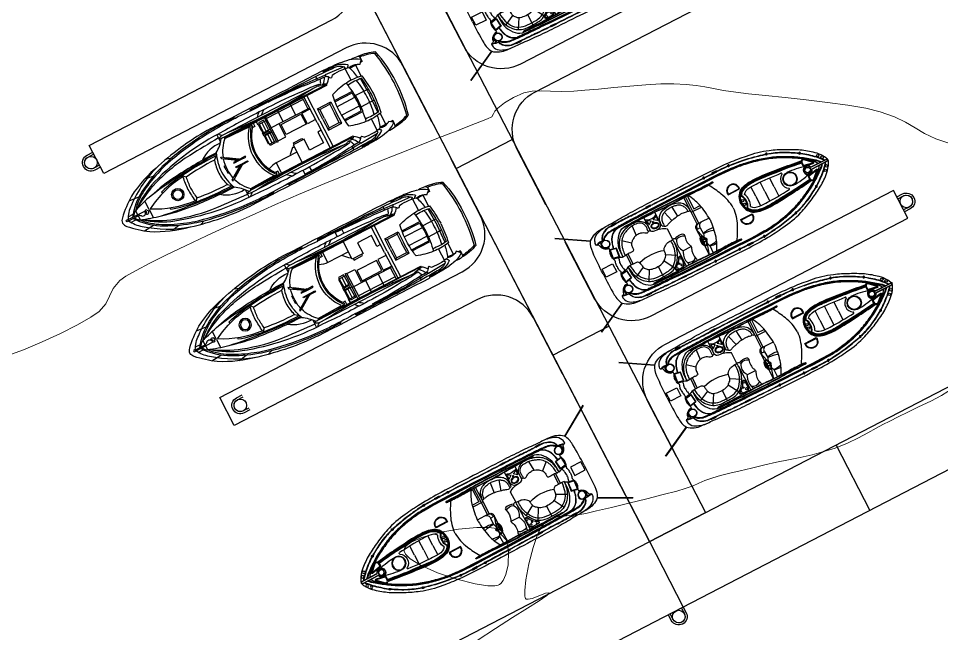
# Model space of a CAD drawing. Header units: metres. Extents: x 2662 to 3279, y 1027 to 1511.
# Drawn here: x 2996.62 to 3040.54, y 1207.86 to 1237.12 of the extents above; entities that cross this region are included whole.
import ezdxf

# ---------------------------------------------------------------- set-up
doc = ezdxf.new("R2010")
doc.units = ezdxf.units.M
for name, color, linetype in [('01 main point', 1, 'Continuous'), ('furniture', 6, 'Continuous'), ('Layer13', 4, 'Continuous')]:
    doc.layers.add(name, color=color, linetype=linetype)
doc.layers.add('CONT-MNR', color=252, linetype='Continuous', lineweight=9)

# ---------------------------------------------------------------- blocks, each defined once
blk = doc.blocks.new('A$C1d95df7b')
at = {"elevation": -0.512}
for points in [[(1.423, 0.759), (1.155, 0.62, -1), (0.787, 1.33), (1.055, 1.469)], [(1.377, 0.848), (1.109, 0.709, -1), (0.833, 1.242), (1.101, 1.381)]]:
    blk.add_lwpolyline(points, format="xyb", dxfattribs=at)
at = {"layer": '01 main point'}
blk.add_circle((0.971, 0.975, -0.512), 0.3, dxfattribs=at)
blk = doc.blocks.new('A$Cf6bfa866')
for points in [[(1.929, 14.274), (1.929, 14.007)], [(2.046, 14.366), (2.046, 13.82)], [(2.075, 14.292), (2.046, 14.292)], [(2.075, 14.292), (2.104, 14.292)], [(2.104, 14.366), (2.104, 13.444)], [(2.221, 14.274), (2.221, 14.007)], [(1.272, 13.883), (1.318, 13.375)], [(2.046, 13.82), (1.853, 13.82)], [(2.104, 13.82), (2.297, 13.82)], [(2.877, 13.883), (2.831, 13.375)], [(2.075, 13.222), (1.635, 13.222)], [(2.075, 13.222), (2.514, 13.222)], [(0.678, 12.709), (0.76, 12.308)], [(1.687, 12.304), (1.611, 12.304)], [(2.463, 12.304), (2.539, 12.304)], [(3.472, 12.709), (3.39, 12.308)], [(0.315, 11.365), (0.393, 11.139)], [(1.518, 10.952), (1.392, 11.072)], [(2.631, 10.952), (2.758, 11.072)], [(3.834, 11.365), (3.757, 11.139)], [(1.419, 9.376), (1.272, 9.192)], [(2.731, 9.376), (2.878, 9.192)], [(1.585, 8.854), (1.457, 9.002), (1.483, 9.028), (1.438, 9.073), (1.511, 9.055), (1.93, 8.411)], [(1.602, 8.871), (1.567, 8.836), (1.91, 8.315)], [(1.602, 8.871), (1.93, 8.346)], [(2.075, 9.095), (1.887, 9.095), (1.887, 9.041)], [(2.075, 9.095), (2.262, 9.095), (2.262, 9.041)], [(2.565, 8.854), (2.692, 9.002), (2.666, 9.028), (2.712, 9.073), (2.639, 9.055), (2.22, 8.411)], [(2.547, 8.871), (2.22, 8.346)], [(2.547, 8.871), (2.582, 8.836), (2.239, 8.315)], [(0.4, 8.725), (0.792, 8.725)], [(0.546, 8.531), (0.546, 3.439)], [(0.67, 3.065), (0.67, 8.503)], [(0.709, 8.469), (0.709, 2.987)], [(0.731, 8.461), (0.778, 7.189)], [(1.93, 8.346), (1.93, 8.632), (1.974, 8.632)], [(1.974, 8.632), (1.974, 8.333)], [(2.175, 8.632), (2.175, 8.333)], [(2.22, 8.346), (2.22, 8.632), (2.175, 8.632)], [(3.749, 8.725), (3.358, 8.725)], [(3.419, 8.461), (3.372, 7.189)], [(3.441, 8.469), (3.441, 2.987)], [(3.479, 3.065), (3.479, 8.503)], [(3.604, 8.531), (3.604, 3.439)], [(1.974, 8.297), (1.974, 7.996), (1.93, 7.996), (1.93, 8.284)], [(2.175, 8.297), (2.175, 7.996), (2.22, 7.996), (2.22, 8.284)], [(0.005, 7.67), (0.112, 7.563)], [(4.144, 7.67), (4.038, 7.563)], [(0.709, 7.078), (0.62, 7.078)], [(0.709, 6.946), (0.88, 6.946), (0.88, 7.078)], [(0.771, 7.157), (0.728, 7.157), (0.728, 7.426), (0.769, 7.426)], [(3.441, 6.946), (3.27, 6.946), (3.27, 7.078)], [(3.379, 7.157), (3.422, 7.157), (3.422, 7.426), (3.381, 7.426)], [(3.441, 7.078), (3.529, 7.078)], [(0.067, 6.788), (0.128, 6.788), (0.128, 5.866)], [(1.262, 5.73), (1.262, 6.833), (0.709, 6.833)], [(2.192, 6.704), (2.651, 6.704)], [(2.219, 6.704), (2.219, 6.751), (2.499, 6.751), (2.499, 6.704)], [(2.513, 6.704), (2.513, 6.747), (2.651, 6.747)], [(2.693, 6.67), (2.651, 6.67)], [(2.771, 6.67), (2.814, 6.67)], [(2.952, 6.704), (2.952, 6.747), (2.814, 6.747)], [(3.273, 6.704), (2.814, 6.704)], [(3.247, 6.704), (3.247, 6.751), (2.966, 6.751), (2.966, 6.704)], [(3.247, 6.751), (3.247, 6.769), (3.441, 6.769)], [(4.082, 6.788), (4.021, 6.788), (4.021, 5.866)], [(3.441, 6.357), (2.119, 6.357), (2.119, 6.272), (3.441, 6.272)], [(2.145, 6.272), (2.145, 5.851), (2.851, 5.851)], [(2.192, 6.569), (2.651, 6.569)], [(2.192, 6.434), (2.651, 6.434)], [(2.192, 6.434), (2.192, 6.357)], [(2.693, 6.464), (2.651, 6.464)], [(2.771, 6.464), (2.814, 6.464)], [(3.273, 6.569), (2.814, 6.569)], [(3.273, 6.434), (2.814, 6.434)], [(2.851, 4.302), (2.851, 6.357)], [(3.273, 6.434), (3.273, 6.357)], [(3.342, 4.302), (3.342, 6.272)], [(0.369, 5.866), (0.104, 5.866)], [(1.651, 4.219), (1.651, 4.403), (1.073, 4.403), (1.073, 5.139), (1.651, 5.139), (1.651, 5.73), (0.709, 5.73)], [(1.517, 5.73), (1.558, 5.8), (1.304, 6.055), (1.262, 6.055)], [(0.372, 5.522), (0.161, 5.506)], [(1.651, 5.67), (1.731, 5.67), (1.731, 5.211), (1.651, 5.211)], [(2.851, 5.633), (3.441, 5.633)], [(2.851, 4.964), (3.441, 4.964)], [(0.61, 4.552), (0.709, 4.508)], [(2.229, 4.219), (2.229, 4.661), (2.802, 4.661), (2.802, 4.219)], [(3.539, 4.552), (3.441, 4.508)], [(2.075, 4.219), (0.709, 4.219)], [(2.075, 4.067), (0.709, 4.067)], [(2.075, 4.219), (3.441, 4.219)], [(2.075, 4.067), (3.441, 4.067)], [(2.835, 4.219), (2.835, 4.302), (3.441, 4.302)], [(2.075, 3.907), (1.504, 3.907), (1.504, 3.197), (2.075, 3.197)], [(1.504, 3.907), (1.588, 3.823)], [(2.075, 3.823), (1.588, 3.823), (1.588, 3.281), (2.075, 3.281)], [(2.075, 3.907), (2.645, 3.907), (2.645, 3.197), (2.075, 3.197)], [(2.075, 3.823), (2.561, 3.823), (2.561, 3.281), (2.075, 3.281)], [(2.645, 3.907), (2.561, 3.823)], [(0.295, 3.274), (0.11, 3.274)], [(0.546, 3.439), (0.492, 3.439)], [(0.511, 3.311), (0.511, 3.268), (0.584, 3.268)], [(1.588, 3.281), (1.504, 3.197)], [(2.561, 3.281), (2.645, 3.197)], [(3.638, 3.311), (3.638, 3.268), (3.565, 3.268)], [(3.604, 3.439), (3.658, 3.439)], [(3.855, 3.274), (4.04, 3.274)], [(0.072, 2.434), (0.072, 2.848), (0.01, 2.883)], [(0.241, 2.819), (0.322, 2.869)], [(0.241, 2.819), (0.3, 1.894)], [(0.414, 2.553), (0.499, 2.638), (0.499, 2.69)], [(0.709, 3.065), (0.67, 3.065), (0.649, 3.044), (0.649, 2.987), (0.709, 2.987)], [(1.535, 3.007), (1.535, 2.046)], [(1.596, 3.014), (1.596, 2.099)], [(1.843, 3.036), (1.843, 2.07)], [(2.306, 3.036), (2.306, 2.07)], [(2.554, 3.014), (2.554, 2.099)], [(2.615, 3.007), (2.615, 2.046)], [(3.441, 3.065), (3.479, 3.065), (3.5, 3.044), (3.5, 2.987), (3.441, 2.987)], [(3.736, 2.553), (3.65, 2.638), (3.65, 2.69)], [(3.909, 2.819), (3.828, 2.869)], [(3.909, 2.819), (3.85, 1.894)], [(4.078, 2.434), (4.078, 2.848), (4.139, 2.883)], [(0.344, 1.845), (0.416, 1.917)], [(1.038, 1.858), (0.425, 1.858)], [(1.778, 2.021), (1.778, 1.317)], [(2.372, 2.021), (2.372, 1.317)], [(3.112, 1.858), (3.725, 1.858)], [(3.805, 1.845), (3.734, 1.917)], [(0.457, 1.608), (0.501, 1.608), (0.501, 1.345)], [(0.501, 1.345), (1.087, 1.345)], [(0.501, 1.345), (0.501, 1.256)], [(1.175, 1.435), (2.075, 1.399)], [(2.975, 1.435), (2.075, 1.399)], [(3.649, 1.345), (3.063, 1.345)], [(3.693, 1.608), (3.649, 1.608), (3.649, 1.345)], [(3.649, 1.345), (3.649, 1.256)], [(0.385, 0.978), (0.493, 1.086)], [(0.561, 1.154), (0.493, 1.086)], [(0.493, 0.979), (0.493, 1.086)], [(3.656, 1.086), (3.588, 1.154)], [(3.765, 0.978), (3.656, 1.086)], [(3.656, 0.979), (3.656, 1.086)]]:
    blk.add_lwpolyline(points)
for points in [[(0.771, 7.157), (0.727, 7.113, 0.768854), (0.755, 7.064, -7.484608)], [(3.379, 7.157), (3.423, 7.113, -0.768854), (3.395, 7.064, 7.484608)]]:
    blk.add_lwpolyline(points, format="xyb")
for points in [[(2.123, 6.704), (2.192, 6.704), (2.192, 6.434), (2.123, 6.434)], [(2.651, 6.763), (2.814, 6.763), (2.814, 6.357), (2.651, 6.357)], [(2.693, 6.702), (2.771, 6.702), (2.771, 6.432), (2.693, 6.432)], [(3.343, 6.704), (3.273, 6.704), (3.273, 6.434), (3.343, 6.434)], [(2.236, 5.787), (2.782, 5.787), (2.782, 4.722), (2.236, 4.722)]]:
    blk.add_lwpolyline(points, close=True)
for centre, radius in [((2.075, 14.401), 0.0453), ((2.075, 11.685), 0.295), ((2.075, 11.685), 0.229), ((1.945, 8.315), 0.0345), ((2.205, 8.315), 0.0345)]:
    blk.add_circle(centre, radius)
for centre, radius, start, end in [((5.768, 10.514), 5.618, 134.2444, 145.737), ((2.111, 14.274), 0.373, 95.5029, 134.7073), ((2.039, 14.274), 0.373, 45.2927, 84.4971), ((-1.618, 10.514), 5.618, 34.263, 45.7556), ((3.787, 11.601), 3.04, 124.9443, 150.2258), ((2.725, 13.009), 1.495, 117.0283, 144.2932), ((1.424, 13.009), 1.495, 35.7068, 62.9717), ((0.362, 11.601), 3.04, 29.7742, 55.0557), ((5.871, 10.255), 5.67, 140.2463, 163.5312), ((6.731, 10.501), 6.443, 150.4644, 167.7986), ((5.171, 10.918), 4.395, 140.0405, 160.55), ((6.813, 10.331), 6.061, 145.7643, 160.5612), ((3.754, 11.578), 2.961, 130.3511, 150.9404), ((9.139, 11.098), 7.799, 159.4554, 167.126), ((1.86, 13.846), 0.0264, 155.6961, 253.3661), ((2.46, 13.306), 0.832, 119.8606, 138.5677), ((2.064, 13.58), 0.142, 132.4276, 286.2224), ((1.812, 13.865), 0.239, 311.0121, 349.2191), ((1.689, 13.306), 0.832, 41.4323, 60.1394), ((2.289, 13.846), 0.0264, 286.6339, 24.3039), ((-4.99, 11.098), 7.799, 12.874, 20.5446), ((0.396, 11.578), 2.961, 29.0596, 49.6489), ((-2.663, 10.331), 6.061, 19.4388, 34.2357), ((-1.021, 10.918), 4.395, 19.45, 39.9595), ((-1.721, 10.255), 5.67, 16.4688, 39.7537), ((-2.581, 10.501), 6.443, 12.2014, 29.5356), ((1.975, 13.386), 0.066, 101.847, 231.7944), ((1.759, 13.048), 0.335, 39.2361, 58.4577), ((2.157, 13.553), 0.221, 191.1045, 233.572), ((2.278, 13.048), 0.335, 121.5423, 140.7639), ((1.961, 13.475), 0.119, 302.8616, 342.0474), ((2.062, 13.386), 0.066, 308.2056, 58.2138), ((6.9, 9.829), 6.622, 150.2954, 163.1507), ((6.442, 10.08), 6.039, 150.9087, 162.229), ((27.593, 8.591), 26.4, 170.7487, 178.7563), ((10.394, 10.47), 9.168, 165.0448, 174.4164), ((6.376, 10.696), 4.957, 150.1873, 175.4538), ((-2.226, 10.696), 4.957, 4.5462, 29.8127), ((-6.244, 10.47), 9.168, 5.5836, 14.9552), ((-23.443, 8.591), 26.4, 1.2437, 9.2513), ((-2.293, 10.08), 6.039, 17.771, 29.0913), ((-2.751, 9.829), 6.622, 16.8493, 29.7046), ((13.058, 8.44), 12.661, 161.8604, 180.1466), ((9.106, 9.644), 8.453, 161.3398, 175.429), ((6.614, 10.66), 5.267, 161.8131, 175.89), ((-2.465, 10.66), 5.267, 4.11, 18.1869), ((-4.957, 9.644), 8.453, 4.571, 18.6602), ((-8.908, 8.44), 12.661, 359.8534, 18.1396), ((14.052, 8.369), 14.06, 165.6107, 178.0713), ((3.795, 10.659), 3.351, 157.8319, 167.2405), ((0.355, 10.659), 3.351, 12.7595, 22.1681), ((-9.902, 8.369), 14.06, 1.9287, 14.3893), ((7.911, 9.375), 7.722, 162.099, 170.0595), ((-3.761, 9.375), 7.722, 9.9405, 17.901), ((15.754, 7.771), 15.653, 166.5966, 174.4913), ((23.09, 9.077), 21.94, 174.0239, 179.8268), ((16.904, 9.356), 15.634, 173.8257, 180.6003), ((1.448, 10.991), 0.098, 97.8532, 151.8146), ((2.506, 2.079), 9.073, 92.7223, 96.7814), ((2.431, 4.183), 6.83, 92.9905, 97.6819), ((1.644, 2.079), 9.073, 83.2186, 87.2777), ((1.718, 4.183), 6.83, 82.3181, 87.0095), ((2.702, 10.991), 0.098, 28.1854, 82.1468), ((-12.755, 9.356), 15.634, 359.3997, 6.1743), ((-18.941, 9.077), 21.94, 0.1732, 5.9761), ((-11.604, 7.771), 15.653, 5.5087, 13.4034), ((14.552, 8.019), 14.499, 169.3104, 181.5891), ((13.908, 9.38), 12.489, 172.7671, 180.0178), ((-9.758, 9.38), 12.489, 359.9822, 7.2329), ((-10.402, 8.019), 14.499, 358.4109, 10.6896), ((53.335, 5.979), 52.833, 175.2902, 177.021), ((-49.185, 5.979), 52.833, 2.979, 4.7098), ((2.48, 8.887), 1.66, 142.3529, 184.5375), ((1.67, 8.887), 1.66, 355.4625, 37.6471), ((22.115, 7.639), 22.003, 175.7408, 182.2165), ((2.104, 6.945), 2.397, 90.7, 113.4473), ((2.142, 7.034), 2.451, 91.566, 107.1567), ((2.008, 7.034), 2.451, 72.8433, 88.434), ((2.045, 6.945), 2.397, 66.5527, 89.3), ((-17.965, 7.639), 22.003, 357.7835, 4.2592), ((-895.48, 4.291), 895.492, 359.909954, 0.291206), ((-0.59, 10.27), 2.073, 307.5243, 327.07), ((2.034, 7.306), 1.741, 108.1191, 138.444), ((2.034, 7.306), 1.741, 88.652, 105.8452), ((2.116, 7.306), 1.741, 74.1548, 91.348), ((2.116, 7.306), 1.741, 41.556, 71.8809), ((4.739, 10.27), 2.073, 212.93, 232.4757), ((899.63, 4.291), 895.492, 179.708794, 180.090046), ((37.843, 6.76), 37.481, 177.48, 181.1956), ((-0.016, 8.121), 0.672, 33.2672, 51.8524), ((0.936, 8.491), 0.392, 143.3577, 174.1519), ((0.108, 8.392), 0.612, 22.5067, 32.9425), ((0.756, 8.563), 0.105, 142.667, 255.7834), ((3.393, 8.563), 0.105, 284.2166, 37.333), ((4.042, 8.392), 0.612, 147.0575, 157.4933), ((3.214, 8.491), 0.392, 5.8481, 36.6423), ((4.166, 8.121), 0.672, 128.1476, 146.7328), ((-33.693, 6.76), 37.481, 358.8044, 2.52), ((-24.597, 5.912), 25.244, 354.8689, 5.1311), ((28.747, 5.912), 25.244, 174.8689, 185.1311), ((2.097, 5.423), 2.12, 90.6061, 129.2834), ((2.034, 5.743), 1.915, 88.7795, 130.9958), ((2.076, 5.553), 1.938, 90.0355, 128.113), ((2.116, 5.743), 1.915, 49.0042, 91.2205), ((2.052, 5.423), 2.12, 50.7166, 89.3939), ((2.074, 5.553), 1.938, 51.887, 89.9645), ((0.833, 7.136), 0.107, 222.6587, 295.9456), ((-0.322, 6.704), 1.59, 4.6532, 20.6287), ((3.316, 7.136), 0.107, 244.0544, 317.3413), ((-400.02, 0.814), 400.132, 0.43596, 0.85555), ((-86.647, 2.665), 86.813, 0.94309, 2.72267), ((1.62, 5.446), 1.609, 131.8696, 141.3994), ((2.53, 5.446), 1.609, 38.6006, 48.1304), ((90.797, 2.665), 86.813, 177.27733, 179.05691), ((404.169, 0.814), 400.132, 179.14445, 179.56404), ((1.783, 5.295), 1.672, 137.7229, 147.9698), ((2.367, 5.295), 1.672, 32.0302, 42.2771), ((36.329, 6.52), 36.182, 181.0359, 183.9926), ((20.18, 5.864), 19.811, 179.6698, 184.9444), ((-16.031, 5.864), 19.811, 355.0556, 0.3302), ((-32.18, 6.52), 36.182, 356.0074, 358.9641), ((-456.062, -27.699), 457.322, 3.82641, 3.9864), ((-34.798, 0.732), 35.185, 3.4827, 5.3306), ((5.369, 4.131), 4.926, 179.7136, 189.5902), ((-1.219, 4.131), 4.926, 350.4098, 0.2864), ((38.948, 0.732), 35.185, 174.6694, 176.5173), ((460.211, -27.699), 457.322, 176.0136, 176.17359), ((34.068, 4.119), 33.968, 180.4399, 182.9194), ((-29.918, 4.119), 33.968, 357.0806, 359.5601), ((-0.631, 5.927), 2.944, 288.5325, 292.6208), ((0.003, 3.614), 0.769, 294.2847, 320.2914), ((0.47, 3.272), 0.0695, 297.1671, 356.3651), ((0.685, 3.445), 0.14, 182.6689, 214.6363), ((0.408, 3.296), 0.177, 357.6262, 23.2399), ((0.765, 3.275), 0.181, 175.5268, 218.3013), ((0.679, 3.146), 0.0875, 148.4432, 224.4108), ((0.672, 3.102), 0.0585, 128.3217, 211.2777), ((0.701, 3.075), 0.0786, 133.0409, 228.8163), ((0.504, 3.044), 0.168, 7.1184, 44.7611), ((3.646, 3.044), 0.168, 135.2389, 172.8816), ((3.449, 3.075), 0.0786, 311.1837, 46.9591), ((3.477, 3.102), 0.0585, 328.7223, 51.6783), ((3.385, 3.275), 0.181, 321.6987, 4.4732), ((3.471, 3.146), 0.0875, 315.5892, 31.5568), ((4.147, 3.614), 0.769, 219.7086, 245.7153), ((3.741, 3.296), 0.177, 156.7601, 182.3738), ((3.464, 3.445), 0.14, 325.3637, 357.3311), ((3.68, 3.272), 0.0695, 183.6349, 242.8329), ((4.78, 5.927), 2.944, 247.3792, 251.4675), ((4.005, 2.677), 3.98, 177.1859, 182.7152), ((0.657, 3.023), 0.369, 204.757, 244.6925), ((-0.021, 3.422), 0.821, 303.1659, 328.0572), ((4.838, 1.695), 3.811, 160.6005, 173.6074), ((2.145, -1.801), 4.846, 90.8344, 100.7156), ((2.004, -1.801), 4.846, 79.2844, 89.1656), ((-0.689, 1.695), 3.811, 6.3926, 19.3995), ((4.171, 3.422), 0.821, 211.9428, 236.8341), ((3.493, 3.023), 0.369, 295.3075, 335.243), ((0.145, 2.677), 3.98, 357.2848, 2.8141), ((-0.041, 2.389), 0.122, 348.9963, 54.8676), ((4.736, 2.466), 4.699, 179.801, 191.8796), ((1.061, 2.307), 0.984, 176.5858, 219.8357), ((0.845, 2.338), 0.703, 175.8815, 224.5785), ((3.667, 2.242), 3.268, 174.5306, 183.6478), ((0.482, 2.242), 3.268, 356.3522, 5.4694), ((3.305, 2.338), 0.703, 315.4215, 4.1185), ((3.089, 2.307), 0.984, 320.1643, 3.4142), ((-0.586, 2.466), 4.699, 348.1204, 0.199), ((4.19, 2.389), 0.122, 125.1324, 191.0037), ((0.644, 1.538), 0.308, 130.726, 151.7157), ((1.85, 2.104), 1.446, 182.7822, 197.5804), ((3.644, 1.849), 2.606, 174.0367, 191.1474), ((2.367, 9.053), 7.057, 259.2583, 267.6272), ((4.079, 1.762), 2.922, 173.404, 187.6003), ((2.139, 5.716), 3.658, 261.4518, 268.9902), ((1.783, 9.053), 7.057, 272.3728, 280.7417), ((2.01, 5.716), 3.658, 271.0098, 278.5482), ((0.071, 1.762), 2.922, 352.3997, 6.596), ((0.506, 1.849), 2.606, 348.8526, 5.9633), ((2.3, 2.104), 1.446, 342.4196, 357.2178), ((3.506, 1.538), 0.308, 28.2843, 49.274), ((1.444, 1.8), 1.341, 192.9825, 217.8257), ((1.294, 1.28), 1.139, 173.6571, 191.4932), ((0.337, 1.699), 0.0384, 215.2274, 337.8259), ((1.028, 1.5), 0.581, 163.2934, 204.8194), ((1.311, 3.72), 2.218, 247.7582, 263.4743), ((3.644, 1.849), 2.606, 191.1474, 192.2071), ((1.991, 5.568), 4.019, 258.0488, 271.19), ((2.226, 9.02), 7.715, 262.2263, 268.8791), ((2.158, 5.568), 4.019, 268.81, 281.9512), ((1.924, 9.02), 7.715, 271.1209, 277.7737), ((0.506, 1.849), 2.606, 347.7929, 348.8526), ((2.839, 3.72), 2.218, 276.5257, 292.2418), ((3.122, 1.5), 0.581, 335.1806, 16.7066), ((2.705, 1.8), 1.341, 322.1743, 347.0175), ((3.813, 1.699), 0.0384, 202.1741, 324.7726), ((2.855, 1.28), 1.139, 348.5068, 6.3429), ((0.279, 1.091), 0.108, 200.2996, 251.1423), ((2.62, 1.18), 2.444, 183.0792, 203.4839), ((2.788, 1.231), 2.555, 185.4476, 201.9844), ((0.301, 1.213), 0.231, 255.8394, 263.9905), ((0.413, 2.603), 1.626, 265.1767, 272.8139), ((0.989, 1.477), 0.536, 204.3184, 217.0653), ((2.29, 8.5), 7.3, 260.5899, 268.3104), ((1.86, 8.5), 7.3, 271.6896, 279.4101), ((3.122, 1.5), 0.581, 323.4357, 335.1806), ((3.736, 2.603), 1.626, 267.1861, 274.8233), ((1.362, 1.231), 2.555, 338.0156, 354.5524), ((1.53, 1.18), 2.444, 336.5161, 356.9208), ((3.87, 1.091), 0.108, 271.3123, 288.8577), ((3.87, 1.091), 0.108, 288.8577, 339.7004), ((2.018, 6.603), 6.603, 255.6277, 270.4951), ((2.13, 8.455), 8.357, 258.1808, 269.6201), ((2.019, 8.455), 8.357, 270.3799, 281.8192), ((2.132, 6.603), 6.603, 269.5049, 284.3723)]:
    blk.add_arc(centre, radius, start, end)
blk = doc.blocks.new('A$C8620f102')
for p, q in [((2.551, 10.472), (2.066, 10.472)), ((2.551, 10.472), (3.035, 10.472)), ((2.551, 9.981), (2.045, 9.981)), ((2.551, 9.981), (3.056, 9.981)), ((2.551, 9.49), (2.043, 9.49)), ((2.551, 9.49), (3.058, 9.49)), ((1.841, 6.498), (1.066, 6.498)), ((1.841, 6.406), (1.066, 6.406)), ((2.694, 6.454), (2.694, 6.261)), ((2.694, 6.261), (3.098, 6.378)), ((2.694, 6.261), (3.092, 6.261)), ((3.289, 6.329), (3.129, 6.271)), ((3.299, 6.303), (3.157, 6.252)), ((3.183, 6.261), (3.465, 6.261)), ((3.349, 6.303), (3.496, 6.25)), ((3.358, 6.329), (3.523, 6.27)), ((3.531, 6.394), (4.033, 6.261)), ((3.556, 6.261), (4.033, 6.261)), ((1.197, 5.69), (1.706, 5.742)), ((1.269, 5.264), (1.773, 5.411)), ((3.291, 5.219), (3.291, 5.672)), ((2.743, 5.042), (4.034, 5.042)), ((3.08, 4.409), (3.369, 4.9)), ((3.314, 4.213), (3.843, 4.521)), ((1.148, 3.599), (1.638, 3.571)), ((3.428, 3.833), (3.979, 3.836)), ((1.548, 2.859), (1.854, 3.219)), ((3.137, 3.19), (3.391, 2.692)), ((3.364, 3.392), (3.862, 3.115)), ((2.24, 2.828), (2.551, 2.828)), ((2.247, 2.735), (2.551, 2.735)), ((2.782, 2.828), (2.551, 2.828)), ((2.783, 2.735), (2.551, 2.735)), ((1.268, 1.921), (1.262, 1.909)), ((3.833, 1.921), (3.84, 1.909)), ((0, 0.057), (0.887, 1.52)), ((0.013, 0.049), (0.9, 1.512)), ((4.2, 1.513), (4.993, 0)), ((4.214, 1.52), (5.002, 0.016))]:
    blk.add_line(p, q)
for points in [[(2.551, 1.341, -0.01736), (1.42, 1.368, -0.12634), (0.887, 1.52, -0.172899), (0.62, 2.207, -0.013884), (0.596, 2.82, -0.008973), (0.555, 3.695, -0.01509), (0.528, 4.697, 0.002245), (0.518, 6.241, -0.003342), (0.514, 7.955, -0.016984), (0.549, 9.103, -0.024546), (0.644, 9.964, -0.067942), (0.894, 11.047, -0.033948), (1.197, 11.753, -0.022001), (1.533, 12.382, -0.042872), (1.956, 12.94, -0.059514), (2.26, 13.208, -0.046364), (2.433, 13.309, -0.104882), (2.551, 13.341, -0.104882)], [(0.682, 3.757, 0.006425), (0.669, 4.701, 0.002217), (0.659, 6.243, -0.003368), (0.649, 7.97, -0.024633), (0.668, 9.058, -0.015037), (0.757, 9.773, -0.025439), (0.825, 10.169, -0.013843), (1.017, 10.982, -0.040266), (1.317, 11.705, -0.016729), (1.689, 12.335, -0.029739), (2.166, 12.908, 0.01525), (2.423, 13.147, -0.132389), (2.478, 13.181, -0.028442), (2.502, 13.188, -0.028442)], [(2.551, 1.341, 0.01736), (3.681, 1.368, 0.12634), (4.214, 1.52, 0.172899), (4.481, 2.207, 0.013884), (4.505, 2.82, 0.008973), (4.546, 3.695, 0.01509), (4.573, 4.697, -0.002245), (4.583, 6.241, 0.003342), (4.587, 7.955, 0.016984), (4.552, 9.103, 0.024546), (4.457, 9.964, 0.067942), (4.207, 11.047, 0.033948), (3.904, 11.753, 0.022001), (3.568, 12.382, 0.042872), (3.145, 12.94, 0.059514), (2.841, 13.208, 0.046364), (2.668, 13.309, 0.104882), (2.551, 13.341, 0.104882)], [(4.42, 3.757, -0.006425), (4.432, 4.701, -0.002217), (4.442, 6.243, 0.003368), (4.453, 7.97, 0.024633), (4.433, 9.058, 0.015037), (4.344, 9.773, 0.025439), (4.276, 10.169, 0.013843), (4.084, 10.982, 0.040266), (3.784, 11.705, 0.016729), (3.412, 12.335, 0.029739), (2.935, 12.908, -0.01525), (2.678, 13.147, 0.132389), (2.623, 13.181, 0.028442), (2.599, 13.188, 0.028442)], [(0.695, 3.757, 0.006424), (0.683, 4.702, 0.002217), (0.672, 6.243, -0.003368), (0.662, 7.97, -0.024633), (0.682, 9.057, -0.015038), (0.77, 9.771, -0.025461), (0.838, 10.166, -0.013839), (1.03, 10.978, -0.040238), (1.329, 11.698, -0.016715), (1.701, 12.327, -0.029693), (2.176, 12.898, 0.015234), (2.433, 13.137, -0.134036), (2.482, 13.168, -0.024879), (2.502, 13.174, -0.024879)], [(0.842, 9.12, -0.031596), (0.907, 9.752, -0.004928), (0.985, 10.169, -0.02844), (1.18, 10.88, -0.042875), (1.475, 11.56, -0.035347), (1.839, 12.205, -0.024093), (2.247, 12.759, -0.079837), (2.502, 13.025)], [(0.855, 9.119, -0.031592), (0.92, 9.75, -0.004926), (0.999, 10.166, -0.028436), (1.193, 10.875, -0.042895), (1.487, 11.554, -0.035363), (1.851, 12.197, -0.024111), (2.258, 12.751, -0.077658), (2.502, 13.008, -0.077658)], [(0.869, 9.119, -0.031588), (0.934, 9.748, -0.004924), (1.012, 10.163, -0.028433), (1.207, 10.871, -0.042917), (1.499, 11.548, -0.035379), (1.862, 12.19, -0.02413), (2.269, 12.742, -0.075408), (2.502, 12.99, -0.075408)], [(0.897, 9.118, -0.031581), (0.961, 9.743, -0.00492), (1.039, 10.157, -0.028426), (1.233, 10.862, -0.042959), (1.524, 11.536, -0.035411), (1.885, 12.175, -0.028829), (2.227, 12.638, -0.092336), (2.502, 12.86, -0.080328)], [(4.406, 3.757, -0.006424), (4.418, 4.702, -0.002217), (4.429, 6.243, 0.003368), (4.439, 7.97, 0.024633), (4.419, 9.057, 0.015038), (4.331, 9.771, 0.025461), (4.263, 10.166, 0.013839), (4.071, 10.978, 0.040238), (3.772, 11.698, 0.016715), (3.4, 12.327, 0.029693), (2.925, 12.898, -0.015234), (2.668, 13.137, 0.134036), (2.619, 13.168, 0.024879), (2.599, 13.174, 0.024879)], [(4.259, 9.12, 0.031596), (4.194, 9.752, 0.004928), (4.116, 10.169, 0.02844), (3.921, 10.88, 0.042875), (3.626, 11.56, 0.035347), (3.262, 12.205, 0.024093), (2.854, 12.759, 0.079837), (2.599, 13.025)], [(4.246, 9.119, 0.031592), (4.181, 9.75, 0.004926), (4.103, 10.166, 0.028436), (3.908, 10.875, 0.042895), (3.614, 11.554, 0.035363), (3.25, 12.197, 0.024111), (2.843, 12.751, 0.077658), (2.599, 13.008, 0.077658)], [(4.232, 9.119, 0.031588), (4.167, 9.748, 0.004924), (4.089, 10.163, 0.028433), (3.895, 10.871, 0.042917), (3.602, 11.548, 0.035379), (3.239, 12.19, 0.02413), (2.832, 12.742, 0.075408), (2.599, 12.99, 0.075408)], [(4.204, 9.118, 0.031581), (4.14, 9.743, 0.00492), (4.062, 10.157, 0.028426), (3.868, 10.862, 0.042959), (3.577, 11.536, 0.035411), (3.216, 12.175, 0.028829), (2.874, 12.638, 0.092336), (2.599, 12.86, 0.080328)], [(2.093, 12.151), (2.204, 12.143, 0.382221), (2.306, 12.207), (2.389, 12.629, 0.786544), (2.329, 12.677), (2.011, 12.339, 0.616464), (2.093, 12.151, 3.844907)], [(3.008, 12.151), (2.897, 12.143, -0.382221), (2.795, 12.207), (2.712, 12.629, -0.786544), (2.772, 12.677), (3.09, 12.339, -0.616464), (3.008, 12.151, -3.844907)], [(0.842, 9.12), (0.822, 8.712), (0.812, 8.241), (0.817, 7.472), (0.817, 6.417), (0.837, 4.724, -0.002601), (0.857, 3.805, 0.004411), (0.873, 3.024, 0.013009), (0.91, 2.487, 0.113396), (1.012, 2.2, 0.146005), (1.152, 2.079, 1.595219)], [(0.855, 9.119), (0.836, 8.712), (0.826, 8.241), (0.831, 7.472), (0.831, 6.417), (0.851, 4.724, -0.002601), (0.871, 3.805, 0.004411), (0.887, 3.024, 0.013003), (0.923, 2.488, 0.113337), (1.023, 2.207, 0.144821), (1.155, 2.093, 0.138987)], [(0.869, 9.119), (0.85, 8.711), (0.84, 8.24), (0.845, 7.472), (0.845, 6.417), (0.864, 4.725, -0.002601), (0.885, 3.806, 0.00441), (0.901, 3.025, 0.012997), (0.937, 2.49, 0.113276), (1.035, 2.215, 0.142458), (1.159, 2.106, 0.142458)], [(0.897, 9.117), (0.877, 8.711), (0.868, 8.24), (0.873, 7.472), (0.873, 6.417), (0.892, 4.725, -0.002601), (0.912, 3.806, 0.00441), (0.929, 3.026, 0.002867), (0.934, 2.908, 0.002867)], [(1.892, 8.352), (1.892, 8.96, 0.483063), (1.51, 8.662, 0.50024), (1.892, 8.352, 0.418424)], [(3.209, 8.352), (3.209, 8.96, -0.483063), (3.591, 8.662, -0.50024), (3.209, 8.352, -0.418424)], [(4.232, 9.119), (4.251, 8.711), (4.261, 8.24), (4.256, 7.472), (4.256, 6.417), (4.237, 4.725, 0.002601), (4.217, 3.806, -0.00441), (4.2, 3.025, -0.012997), (4.164, 2.49, -0.113276), (4.066, 2.215, -0.142458), (3.942, 2.106, -0.142458)], [(4.246, 9.119), (4.265, 8.712), (4.275, 8.241), (4.27, 7.472), (4.27, 6.417), (4.25, 4.724, 0.002601), (4.23, 3.805, -0.004411), (4.214, 3.024, -0.013003), (4.178, 2.488, -0.113337), (4.078, 2.207, -0.144821), (3.946, 2.093, -0.138987)], [(4.259, 9.12), (4.279, 8.712), (4.289, 8.241), (4.284, 7.472), (4.284, 6.417), (4.264, 4.724, 0.002601), (4.244, 3.805, -0.004411), (4.228, 3.024, -0.013009), (4.191, 2.487, -0.113396), (4.089, 2.2, -0.146005), (3.949, 2.079, -1.595219)], [(4.204, 9.117), (4.224, 8.711), (4.233, 8.24), (4.228, 7.472), (4.228, 6.417), (4.209, 4.725, 0.002601), (4.189, 3.806, -0.00441), (4.172, 3.026, -0.002867), (4.167, 2.908, -0.002867)], [(2.285, 2.551), (2.035, 2.551, -0.202722), (1.176, 2.918, -0.178768), (1.002, 3.337, 0.010028), (0.983, 4.195, -0.005356), (0.971, 5.613, -0.016605), (0.989, 6.759, 0.018921), (1.004, 7.948, -0.925873), (1.05, 7.955, -0.041202), (1.07, 7.744, -0.024461), (1.071, 7.062, 0.012888), (1.079, 5.748, -0.019359), (1.064, 4.979, 0.002375), (1.046, 4.09, -0.006386), (1.051, 3.524, -0.013656), (1.048, 3.297, -0.862706), (1.005, 3.292, 0.648089)], [(1.018, 3.295, -0.016488), (1.015, 3.337, 0.010023), (0.997, 4.196, -0.005356), (0.985, 5.613, -0.016607), (1.003, 6.758, 0.018921), (1.017, 7.949, 0.01143), (1.017, 7.949, -0.913283), (1.036, 7.953, -0.041174), (1.056, 7.744, -0.024478), (1.057, 7.062, 0.012889), (1.065, 5.748, -0.019362), (1.05, 4.98, 0.002377), (1.032, 4.09, -0.006391), (1.037, 3.524, -0.013664), (1.034, 3.297, 0.000701), (1.034, 3.297, -0.819976), (1.018, 3.295, -0.819976)], [(2.551, 8.286, 0.096403), (1.711, 8.072, 0.040538), (1.071, 7.727, 1.92312)], [(2.551, 8.286, -0.096403), (3.39, 8.072, -0.040538), (4.03, 7.727, -1.92312)], [(2.792, 2.551), (3.066, 2.551, 0.202722), (3.925, 2.918, 0.178768), (4.099, 3.337, -0.010028), (4.118, 4.195, 0.005356), (4.13, 5.613, 0.016605), (4.112, 6.759, -0.018921), (4.097, 7.948, 0.925873), (4.051, 7.955, 0.041202), (4.031, 7.744, 0.024461), (4.03, 7.062, -0.012888), (4.022, 5.748, 0.019359), (4.037, 4.979, -0.002375), (4.055, 4.09, 0.006386), (4.05, 3.524, 0.013656), (4.053, 3.297, 0.862706), (4.096, 3.292, -0.648089)], [(4.083, 3.295, 0.016488), (4.086, 3.337, -0.010023), (4.104, 4.196, 0.005356), (4.116, 5.613, 0.016607), (4.098, 6.758, -0.018921), (4.084, 7.949, -0.01143), (4.084, 7.949, 0.913283), (4.065, 7.953, 0.041174), (4.045, 7.744, 0.024478), (4.044, 7.062, -0.012889), (4.036, 5.748, 0.019362), (4.051, 4.98, -0.002377), (4.069, 4.09, 0.006391), (4.064, 3.524, 0.013664), (4.067, 3.297, -0.000701), (4.067, 3.297, 0.819976), (4.083, 3.295, 0.819976)], [(2.551, 7.051, 0.033687), (1.699, 6.921, 0.051879), (1.066, 6.645, 1.92312)], [(2.473, 7.041), (2.473, 6.641, 0.462925), (2.694, 6.454), (3.016, 6.473)], [(2.551, 7.051, -0.033687), (3.402, 6.921, -0.051879), (4.035, 6.645, -1.92312)], [(2.473, 6.641), (2.473, 6.468, 0.545737), (2.694, 6.326, 0.282905)], [(2.473, 6.468), (2.473, 6.406, 0.516839), (2.694, 6.261, 0.282905)], [(2.611, 5.174, -0.164009), (2.574, 5.573, -0.407559), (2.703, 5.627, 0.20466), (3.223, 5.651, -0.28657), (3.361, 5.655, 0.198759), (3.897, 5.618, -0.45148), (4.029, 5.593, -1.463971)], [(2.6, 5.036), (2.039, 5.036, 0.158322), (1.849, 4.432, -0.417676), (1.71, 4.276), (1.049, 4.276)], [(1.061, 4.853), (1.649, 4.853, -0.406088), (1.856, 4.561)], [(2.6, 5.036, -0.291269), (2.613, 5.176, -0.299867), (2.703, 5.188, 0.273478), (3.223, 5.197, -0.28657), (3.361, 5.201, 0.198759), (3.897, 5.164, -0.45148), (4.029, 5.14, -1.463971)], [(2.792, 2.551), (2.783, 2.661), (2.781, 2.994, -0.448043), (2.937, 3.153, 0.025561), (3.107, 3.181, 0.15676), (3.276, 3.282, 0.144288), (3.367, 3.398, 0.079427), (3.428, 3.671, 0.054179), (3.412, 3.985, 0.127294), (3.311, 4.217, -0.025195), (3.198, 4.347, 0.112656), (3.079, 4.409, 0.061652), (2.913, 4.434, -0.222278), (2.786, 4.49, -0.049109), (2.701, 4.591, -0.09997), (2.635, 4.717, -0.045992), (2.606, 4.926), (2.6, 5.036)], [(0.682, 3.757, -0.002942), (0.692, 3.07, 0.002013), (0.701, 2.633, 0.130442), (0.778, 2.321, 0.261246), (1.143, 2.01, 0.209197)], [(0.695, 3.757, -0.002941), (0.705, 3.07, 0.002014), (0.715, 2.633, 0.130992), (0.791, 2.327, 0.261832), (1.146, 2.024, 0.261832)], [(4.406, 3.757, 0.002941), (4.396, 3.07, -0.002014), (4.386, 2.633, -0.130992), (4.31, 2.327, -0.261832), (3.955, 2.024, -0.261832)], [(4.42, 3.757, 0.002942), (4.41, 3.07, -0.002013), (4.4, 2.633, -0.130442), (4.323, 2.321, -0.261246), (3.958, 2.01, -0.209197)], [(1.73, 2.337, -0.043334), (1.415, 2.417, -0.18333), (0.998, 2.737, -0.123985), (0.911, 3.114, 0.015377), (0.892, 3.387)], [(3.371, 2.337, 0.043334), (3.687, 2.417, 0.18333), (4.103, 2.737, 0.123985), (4.19, 3.114, -0.015377), (4.209, 3.387)], [(1.727, 2.323, -0.043195), (1.41, 2.404, -0.183415), (0.986, 2.73, -0.094511), (0.901, 3.02)], [(3.374, 2.323, 0.043195), (3.691, 2.404, 0.183415), (4.115, 2.73, 0.094511), (4.2, 3.02)], [(1.205, 1.672, -0.164393), (0.99, 1.699, -0.188684), (0.742, 1.936, -0.10758), (0.602, 2.549)], [(3.896, 1.672, 0.164393), (4.111, 1.699, 0.188684), (4.359, 1.936, 0.10758), (4.499, 2.549)]]:
    blk.add_lwpolyline(points, format="xyb")
for points in [[(2.502, 12.456), (2.502, 13.3)], [(2.502, 13.3), (2.502, 12.45)], [(2.599, 13.3), (2.599, 12.45)], [(2.599, 12.456), (2.599, 13.3)], [(0.643, 8.368), (0.619, 8.368), (0.619, 8.105), (0.645, 8.105)], [(0.659, 8.105), (0.677, 8.105), (0.677, 8.368), (0.657, 8.368)], [(4.442, 8.105), (4.424, 8.105), (4.424, 8.368), (4.444, 8.368)], [(4.458, 8.368), (4.482, 8.368), (4.482, 8.105), (4.456, 8.105)], [(1.098, 6.663), (1.098, 6.591), (1.743, 6.591), (1.743, 6.931)], [(2.473, 6.406), (1.841, 6.406), (1.841, 6.951)], [(2.473, 6.498), (1.841, 6.498)], [(3.65, 6.478), (4.035, 6.473)], [(0.669, 4.823), (0.651, 4.823), (0.651, 4.571), (0.672, 4.571)], [(0.686, 4.571), (0.7, 4.571), (0.7, 4.823), (0.682, 4.823)], [(4.415, 4.571), (4.401, 4.571), (4.401, 4.823), (4.419, 4.823)], [(4.432, 4.823), (4.45, 4.823), (4.45, 4.571), (4.429, 4.571)], [(0.693, 2.976), (0.668, 2.976), (0.668, 2.721), (0.699, 2.721)], [(0.712, 2.721), (0.722, 2.721), (0.722, 2.976), (0.707, 2.976)], [(4.389, 2.721), (4.379, 2.721), (4.379, 2.976), (4.394, 2.976)], [(4.408, 2.976), (4.433, 2.976), (4.433, 2.721), (4.402, 2.721)]]:
    blk.add_lwpolyline(points)
for points in [[(2.095, 12.185), (2.208, 12.177, 0.383069), (2.273, 12.216), (2.356, 12.642, 0.853636), (2.351, 12.65), (2.037, 12.316, 0.613527)], [(3.006, 12.185), (2.893, 12.177, -0.383069), (2.828, 12.216), (2.745, 12.642, -0.853636), (2.75, 12.65), (3.064, 12.316, -0.613527)], [(1.864, 8.375), (1.864, 8.937, 0.460147), (1.537, 8.662, 0.47706)], [(3.237, 8.375), (3.237, 8.937, -0.460147), (3.564, 8.662, -0.47706)], [(3.525, 5.013, 0.917705), (3.526, 4.87, -0.209704), (3.864, 4.543, 0.850912), (3.985, 4.562), (3.985, 4.893, 0.435659), (3.893, 4.991)]]:
    blk.add_lwpolyline(points, format="xyb", close=True)
for points in [[(1.335, 4.631), (1.25, 4.833), (1.468, 4.806)], [(1.335, 4.524), (1.25, 4.322), (1.468, 4.35)], [(2.125, 2.097), (2.184, 2.415), (1.757, 2.461), (1.687, 2.14)], [(2.113, 2.112), (2.168, 2.403), (1.768, 2.446), (1.703, 2.153)], [(2.976, 2.097), (2.917, 2.415), (3.344, 2.461), (3.414, 2.14)], [(2.988, 2.112), (2.933, 2.403), (3.333, 2.446), (3.398, 2.153)], [(2.333, 1.403), (2.333, 1.961), (2.768, 1.961), (2.768, 1.403)]]:
    blk.add_lwpolyline(points, close=True)
for centre, radius in [((2.313, 13.148), 0.0628), ((2.788, 13.148), 0.0628), ((2.154, 12.993), 0.0564), ((2.947, 12.993), 0.0564), ((2.537, 12.256), 0.139), ((2.564, 12.256), 0.139), ((2.551, 11.317), 0.341), ((2.551, 11.317), 0.341), ((2.551, 11.317), 0.314), ((2.551, 11.317), 0.314), ((2.456, 8.847), 0.055), ((2.645, 8.847), 0.055), ((3.54, 4.942), 0.0548), ((3.884, 4.903), 0.0548), ((1.434, 4.578), 0.0294), ((3.762, 4.792), 0.0355), ((3.921, 4.59), 0.0548), ((1.354, 2.097), 0.196), ((1.354, 2.097), 0.182), ((3.747, 2.097), 0.196), ((3.747, 2.097), 0.182)]:
    blk.add_circle(centre, radius)
for centre, radius, start, end in [((2.551, 13.234), 0.0821, 53.9074, 126.0926), ((2.551, 13.234), 0.0821, 53.9074, 126.0926), ((1.663, 12.276), 0.0427, 70.2304, 225.3725), ((1.663, 12.276), 0.0427, 244.0102, 51.5927), ((2.537, 12.256), 0.204, 99.884, 72.3335), ((2.564, 12.256), 0.204, 107.6665, 80.116), ((3.438, 12.276), 0.0427, 128.4073, 295.9898), ((3.438, 12.276), 0.0427, 314.6275, 109.7696), ((5.832, 11.216), 3.624, 163.3274, 178.3982), ((-0.731, 11.216), 3.624, 1.6018, 16.6726), ((2.151, 11.052), 0.0363, 29.1946, 175.6623), ((2.538, 11.275), 0.41, 209.9392, 271.7403), ((2.563, 11.275), 0.41, 268.2597, 330.0608), ((2.95, 11.052), 0.0363, 4.3377, 150.8054), ((0.986, 10.846), 0.0427, 81.6158, 249.7115), ((0.986, 10.846), 0.0427, 268.3466, 62.9808), ((4.115, 10.846), 0.0427, 117.0192, 271.6534), ((4.115, 10.846), 0.0427, 290.2885, 98.3842), ((0.667, 8.989), 0.0427, 91.3196, 261.7261), ((0.667, 8.989), 0.0427, 280.385, 72.6607), ((2.499, 8.603), 0.521, 84.2735, 120.8759), ((2.492, 8.581), 0.414, 81.2885, 129.0382), ((2.492, 8.581), 0.386, 81.2885, 132.4956), ((2.609, 8.581), 0.414, 50.9618, 98.7115), ((2.602, 8.603), 0.521, 59.1241, 95.7265), ((2.609, 8.581), 0.386, 47.5044, 98.7115), ((4.434, 8.989), 0.0427, 107.3393, 259.615), ((4.434, 8.989), 0.0427, 278.2739, 88.6804), ((0.652, 7.675), 0.0427, 95.0301, 265.1292), ((0.652, 7.675), 0.0427, 283.7894, 76.3699), ((4.449, 7.675), 0.0427, 103.6301, 256.2106), ((4.449, 7.675), 0.0427, 274.8708, 84.9699), ((3.329, 7.03), 0.638, 240.625, 253.976), ((3.329, 7.03), 0.638, 259.9491, 264.189), ((3.484, 6.433), 0.223, 176.1154, 176.3847), ((3.484, 6.433), 0.223, 185.6025, 211.5954), ((3.324, 6.436), 0.0623, 10.8023, 169.1479), ((3.324, 6.316), 0.0299, 180, 0), ((3.164, 6.433), 0.223, 328.4046, 356.0447), ((3.329, 7.03), 0.638, 274.9025, 281.2418), ((3.164, 6.433), 0.223, 3.6153, 3.8846), ((3.329, 7.03), 0.638, 285.4342, 300.19), ((4.439, 6.391), 0.0427, 101.222, 257.4711), ((4.439, 6.391), 0.0427, 276.0953, 82.5978), ((3.04, 5.38), 0.404, 143.2, 207.4042), ((3.542, 5.38), 0.404, 326.6244, 34.7719), ((0.693, 4.578), 0.562, 327.4686, 29.356), ((4.788, 3.778), 2.009, 160.8995, 198.3721), ((1.773, 1.953), 0.633, 165.9957, 206.3313), ((1.816, 1.84), 0.633, 172.1254, 195.3579), ((1.354, 2.097), 0.238, 225.7726, 10.6742), ((1.354, 2.097), 0.21, 243.7243, 10.6742), ((3.747, 2.097), 0.238, 169.3258, 314.2274), ((3.747, 2.097), 0.21, 169.3258, 296.2757), ((3.328, 1.953), 0.633, 333.6687, 14.0043), ((3.285, 1.84), 0.633, 344.6421, 7.8746)]:
    blk.add_arc(centre, radius, start, end)
for start_param, end_param in [(0.830012, 1.576846), (4.712389, 5.232342)]:
    blk.add_ellipse((3.333, 6.478), major_axis=(0, 0.745), ratio=0.425319, start_param=start_param, end_param=end_param)
for centre, major_axis, ratio in [((3.324, 6.316), (0.254, 0), 0.533092), ((1.627, 4.582), (0.009, 0.195), 0.758117)]:
    blk.add_ellipse(centre, major_axis=major_axis, ratio=ratio)
for points, knots in [([(2.551, 8.701), (2.314, 8.72), (2.066, 8.805), (1.83, 9.23), (1.802, 9.481), (1.782, 10.189), (1.855, 10.642), (1.928, 11.464), (1.974, 11.814), (2.026, 12.177)], [0, 0, 0, 0, 0.0462196, 0.0462196, 0.0924392, 0.0924392, 0.1947325, 0.1947325, 0.2709084, 0.2709084, 0.2709084, 0.2709084]), ([(2.552, 8.714), (2.309, 8.735), (2.06, 8.829), (1.833, 9.271), (1.811, 9.527), (1.8, 10.239), (1.872, 10.693), (1.946, 11.495), (1.99, 11.825), (2.039, 12.168)], [0, 0, 0, 0, 0.0480884, 0.0480884, 0.0961768, 0.0961768, 0.1985377, 0.1985377, 0.2704106, 0.2704106, 0.2704106, 0.2704106]), ([(2.231, 8.866), (2.183, 8.889), (1.994, 9.007), (1.819, 9.575), (1.915, 10.389), (1.971, 11.3), (2.057, 11.904), (2.092, 12.151)], [0.0234044, 0.0234044, 0.0234044, 0.0234044, 0.0350942, 0.0739111, 0.138251, 0.2165713, 0.2709084, 0.2709084, 0.2709084, 0.2709084]), ([(2.555, 8.756), (2.307, 8.777), (2.07, 8.878), (1.861, 9.333), (1.849, 9.595), (1.849, 10.319), (1.918, 10.785), (1.997, 11.561), (2.036, 11.858), (2.078, 12.153)], [0, 0, 0, 0, 0.0508337, 0.0508337, 0.1016674, 0.1016674, 0.2060328, 0.2060328, 0.2709084, 0.2709084, 0.2709084, 0.2709084]), ([(2.231, 8.903), (2.145, 8.948), (2.073, 9.007), (1.923, 9.276), (1.894, 9.521), (1.888, 9.955), (1.914, 10.167), (1.972, 10.817), (2, 11.255), (2.076, 11.841), (2.097, 11.994), (2.119, 12.147)], [0.0248254, 0.0248254, 0.0248254, 0.0248254, 0.0474598, 0.0474598, 0.0949196, 0.0949196, 0.1423794, 0.1423794, 0.237299, 0.237299, 0.2709084, 0.2709084, 0.2709084, 0.2709084]), ([(2.546, 8.756), (2.794, 8.777), (3.031, 8.878), (3.24, 9.333), (3.252, 9.595), (3.252, 10.319), (3.183, 10.785), (3.104, 11.561), (3.065, 11.858), (3.023, 12.153)], [0, 0, 0, 0, 0.0508337, 0.0508337, 0.1016674, 0.1016674, 0.2060328, 0.2060328, 0.2709084, 0.2709084, 0.2709084, 0.2709084]), ([(2.549, 8.714), (2.792, 8.735), (3.041, 8.829), (3.268, 9.271), (3.29, 9.527), (3.301, 10.239), (3.23, 10.693), (3.155, 11.495), (3.111, 11.825), (3.062, 12.168)], [0, 0, 0, 0, 0.0480884, 0.0480884, 0.0961768, 0.0961768, 0.1985377, 0.1985377, 0.2704106, 0.2704106, 0.2704106, 0.2704106]), ([(2.551, 8.701), (2.787, 8.72), (3.035, 8.805), (3.271, 9.23), (3.3, 9.481), (3.319, 10.189), (3.246, 10.642), (3.173, 11.464), (3.127, 11.814), (3.075, 12.177)], [0, 0, 0, 0, 0.0462196, 0.0462196, 0.0924392, 0.0924392, 0.1947325, 0.1947325, 0.2709084, 0.2709084, 0.2709084, 0.2709084]), ([(2.87, 8.866), (2.918, 8.889), (3.107, 9.007), (3.282, 9.575), (3.186, 10.389), (3.13, 11.3), (3.044, 11.904), (3.009, 12.151)], [0.0234044, 0.0234044, 0.0234044, 0.0234044, 0.0350942, 0.0739111, 0.138251, 0.2165713, 0.2709084, 0.2709084, 0.2709084, 0.2709084]), ([(2.87, 8.903), (2.956, 8.948), (3.028, 9.007), (3.178, 9.276), (3.207, 9.521), (3.213, 9.955), (3.187, 10.167), (3.129, 10.817), (3.101, 11.255), (3.025, 11.841), (3.004, 11.994), (2.982, 12.147)], [0.0248254, 0.0248254, 0.0248254, 0.0248254, 0.0474598, 0.0474598, 0.0949196, 0.0949196, 0.1423794, 0.1423794, 0.237299, 0.237299, 0.2709084, 0.2709084, 0.2709084, 0.2709084]), ([(2.231, 9.05), (1.991, 9.208), (2.046, 9.651), (2.041, 10.093), (2.081, 10.674), (2.115, 11.056)], [0.0313661, 0.0313661, 0.0313661, 0.0313661, 0.1084744, 0.1084744, 0.1920729, 0.1920729, 0.1920729, 0.1920729]), ([(2.87, 9.05), (3.11, 9.208), (3.055, 9.651), (3.06, 10.093), (3.02, 10.674), (2.986, 11.056)], [0.0313661, 0.0313661, 0.0313661, 0.0313661, 0.1084744, 0.1084744, 0.1920729, 0.1920729, 0.1920729, 0.1920729]), ([(3.55, 6.316), (3.55, 6.345), (3.515, 6.384), (3.315, 6.448), (3.115, 6.385), (3.083, 6.272), (3.23, 6.193), (3.483, 6.226), (3.55, 6.279), (3.55, 6.316)], [0, 0, 0, 0, 1.031451, 1.031451, 2.992455, 2.992455, 4.95346, 4.95346, 6.283185, 6.283185, 6.283185, 6.283185]), ([(2.783, 2.661), (3.098, 2.685), (3.381, 2.768), (3.801, 3.136), (3.877, 3.417), (3.866, 4.031), (3.863, 4.353), (3.503, 4.749), (3.201, 4.892), (2.816, 4.936), (2.715, 4.932), (2.606, 4.926)], [0, 0, 0, 0, 0.0684102, 0.0684102, 0.1368204, 0.1368204, 0.2052306, 0.2052306, 0.2736407, 0.2736407, 0.2974604, 0.2974604, 0.2974604, 0.2974604]), ([(1.635, 4.749), (1.57, 4.752), (1.499, 4.657), (1.516, 4.457), (1.594, 4.394), (1.723, 4.448), (1.768, 4.575), (1.714, 4.716), (1.674, 4.747), (1.635, 4.749)], [0, 0, 0, 0, 1.743273, 1.743273, 3.486547, 3.486547, 5.22982, 5.22982, 6.283185, 6.283185, 6.283185, 6.283185]), ([(2.551, 2.297), (2.512, 2.298), (2.446, 2.299), (2.351, 2.319), (2.271, 2.356), (2.221, 2.334), (2.203, 2.325)], [0, 0, 0, 0, 0.00840925, 0.01405459, 0.02148076, 0.02583256, 0.02583256, 0.02583256, 0.02583256]), ([(2.551, 2.297), (2.589, 2.298), (2.655, 2.299), (2.75, 2.319), (2.83, 2.356), (2.88, 2.334), (2.898, 2.325)], [0, 0, 0, 0, 0.00840925, 0.01405459, 0.02148076, 0.02583256, 0.02583256, 0.02583256, 0.02583256])]:
    blk.add_open_spline(points, degree=3, knots=knots)
for points in [[(2.967, 7.002), (2.943, 6.843), (2.943, 6.662), (2.988, 6.473)], [(3.715, 6.804), (3.716, 6.699), (3.705, 6.587), (3.679, 6.473)]]:
    blk.add_open_spline(points, degree=3)
for points in [[(1.628, 6.291), (1.681, 6.294), (1.748, 6.309), (1.745, 6.372), (1.635, 6.386), (1.422, 6.334), (1.214, 6.169), (1.111, 5.9), (1.08, 5.636), (1.124, 5.322), (1.26, 5.046), (1.418, 4.926), (1.671, 4.871), (1.785, 4.878), (1.83, 4.907), (1.807, 4.961), (1.747, 4.967), (1.545, 4.991), (1.409, 5.063), (1.305, 5.189), (1.243, 5.335), (1.208, 5.53), (1.198, 5.718), (1.227, 5.89), (1.286, 6.062), (1.409, 6.191), (1.568, 6.279), (1.628, 6.291)], [(1.824, 4.941), (1.867, 4.998), (1.884, 5.072), (1.838, 5.2), (1.801, 5.303), (1.759, 5.471), (1.707, 5.727), (1.696, 5.864), (1.69, 6.006), (1.699, 6.117), (1.716, 6.217), (1.717, 6.295)], [(2.792, 2.551), (3.104, 2.59), (3.448, 2.721), (3.695, 2.898), (3.897, 3.186), (3.973, 3.474), (3.978, 3.879), (3.938, 4.303), (3.781, 4.606), (3.483, 4.839), (3.19, 4.975), (2.852, 5.041), (2.6, 5.036)], [(1.719, 4.187), (1.769, 4.136), (1.758, 4.039), (1.69, 3.935), (1.643, 3.809), (1.632, 3.615), (1.665, 3.478), (1.765, 3.32), (1.859, 3.215), (2.02, 3.158), (2.135, 3.154), (2.214, 3.144), (2.243, 3.086), (2.247, 2.953), (2.254, 2.698), (2.263, 2.57), (2.121, 2.56), (1.855, 2.6), (1.661, 2.676), (1.456, 2.795), (1.284, 2.972), (1.172, 3.162), (1.1, 3.356), (1.057, 3.557), (1.054, 3.773), (1.093, 3.989), (1.154, 4.097), (1.241, 4.188), (1.404, 4.27), (1.512, 4.276), (1.647, 4.275), (1.721, 4.254), (1.719, 4.187), (1.654, 4.176), (1.508, 4.181), (1.383, 4.161), (1.27, 4.09), (1.194, 4), (1.156, 3.866), (1.146, 3.612), (1.19, 3.403), (1.259, 3.215), (1.338, 3.064), (1.416, 2.97), (1.532, 2.87), (1.69, 2.78), (1.816, 2.733), (1.966, 2.701), (2.092, 2.687), (2.182, 2.68), (2.249, 2.672), (2.268, 2.634)], [(2.285, 2.551), (2.245, 2.458), (2.204, 2.333), (2.16, 2.098)], [(2.792, 2.551), (2.856, 2.458), (2.897, 2.333), (2.941, 2.098)], [(1.532, 1.939), (1.472, 1.874), (1.333, 1.805), (1.252, 1.781), (1.213, 1.726), (1.205, 1.672)], [(2.551, 2.09), (2.435, 2.096), (2.358, 2.113), (2.259, 2.137), (2.176, 2.105), (1.995, 2.067), (1.801, 2.095), (1.703, 2.137), (1.639, 2.146), (1.547, 2.133)], [(2.551, 2.09), (2.666, 2.096), (2.743, 2.113), (2.842, 2.137), (2.925, 2.105), (3.106, 2.067), (3.3, 2.095), (3.399, 2.137), (3.462, 2.146), (3.554, 2.133)], [(3.569, 1.939), (3.629, 1.874), (3.768, 1.805), (3.849, 1.781), (3.888, 1.726), (3.896, 1.672)]]:
    blk.add_spline(points, degree=3)

msp = doc.modelspace()

# ---------------------------------------------------------------- linework, layer by layer
at = {"layer": '01 main point'}
msp.add_line((2996.741, 1269.942, -0.512), (3026.642, 1212.228, -0.512), dxfattribs=at)
at = {"layer": '01 main point', "elevation": -0.512}
msp.add_lwpolyline([(3026.642, 1212.228), (2988.461, 1285.924), (2991.125, 1287.305), (3029.306, 1213.608)], dxfattribs=at)
at = {"layer": '01 main point'}
for points, elevation in [([(3117.33, 1259.213), (3004.597, 1200.798, -0.073382), (2999.903, 1199.18), (2936.602, 1187.309)], -1), ([(3117.102, 1255.152), (3006.207, 1197.69, -0.073382), (3000.549, 1195.74), (2933.808, 1183.224)], -1), ([(3016.292, 1232.206), (3014.912, 1234.869, 0.414214), (3012.216, 1235.725), (3000.673, 1229.745), (2999.983, 1231.077), (3011.526, 1237.057, 0.414214), (3012.382, 1239.753), (3011.002, 1242.417)], -0.512), ([(3021.716, 1228.258), (3020.336, 1230.922, -0.414214), (3021.191, 1233.618), (3032.734, 1239.598), (3032.044, 1240.93), (3020.501, 1234.95, -0.414214), (3017.805, 1235.805), (3016.425, 1238.469)], -0.512), ([(3022.502, 1220.219), (3021.122, 1222.883, 0.414214), (3018.426, 1223.738), (3006.883, 1217.758), (3006.193, 1219.09), (3017.736, 1225.07, 0.414214), (3018.592, 1227.766), (3017.212, 1230.43)], -0.512), ([(3027.926, 1216.271), (3026.546, 1218.935, -0.414214), (3027.401, 1221.631), (3038.944, 1227.611), (3038.254, 1228.943), (3026.711, 1222.963, -0.414214), (3024.016, 1223.819), (3022.636, 1226.482)], -0.512)]:
    msp.add_lwpolyline(points, format="xyb", dxfattribs=dict(at, elevation=elevation))
at = {"layer": 'CONT-MNR', "flags": 128}
for points, elevation in [([(3040.939, 1231.169), (3040.265, 1231.389), (3039.736, 1231.641), (3039.28, 1231.911), (3038.824, 1232.184), (3038.296, 1232.447), (3037.623, 1232.686), (3036.94, 1232.846), (3036.084, 1232.993), (3035.117, 1233.128), (3034.099, 1233.249), (3033.093, 1233.359), (3032.158, 1233.455), (3031.356, 1233.539), (3030.748, 1233.612), (3030.166, 1233.699), (3029.694, 1233.784), (3029.276, 1233.861), (3028.858, 1233.927), (3028.384, 1233.977), (3027.801, 1234.008), (3027.179, 1234.005), (3026.467, 1233.967), (3025.708, 1233.907), (3024.942, 1233.836), (3024.214, 1233.763), (3023.566, 1233.702), (3023.04, 1233.663), (3022.453, 1233.652), (3021.942, 1233.667), (3021.488, 1233.679), (3021.069, 1233.659), (3020.666, 1233.577), (3020.179, 1233.368), (3019.752, 1233.101), (3019.436, 1232.856), (3019.282, 1232.714), (3019.217, 1232.576), (3019.149, 1232.445), (3018.931, 1232.349), (3018.367, 1232.124), (3017.52, 1231.79), (3016.451, 1231.37), (3015.222, 1230.886), (3013.896, 1230.359), (3012.534, 1229.811), (3011.197, 1229.266), (3009.949, 1228.743), (3008.851, 1228.265), (3007.736, 1227.765), (3006.634, 1227.265), (3005.572, 1226.776), (3004.574, 1226.308), (3003.666, 1225.871), (3002.873, 1225.477), (3002.221, 1225.134), (3001.735, 1224.854), (3001.441, 1224.648), (3001.128, 1224.275), (3000.953, 1223.905), (3000.777, 1223.538), (3000.462, 1223.171), (3000.066, 1222.902), (2999.426, 1222.543), (2998.625, 1222.137), (2997.744, 1221.728), (2996.865, 1221.358), (2996.07, 1221.07)], -2), ([(3041.145, 1219.565), (3040.537, 1219.18), (3040.035, 1218.908), (3039.451, 1218.644), (3038.933, 1218.393), (3038.479, 1218.164), (3038.088, 1217.963), (3037.755, 1217.795), (3037.425, 1217.621), (3037.038, 1217.406), (3036.587, 1217.166), (3036.068, 1216.92), (3035.475, 1216.682), (3034.938, 1216.51), (3034.384, 1216.365), (3033.82, 1216.239), (3033.253, 1216.122), (3032.687, 1216.006), (3032.13, 1215.879), (3031.506, 1215.731), (3030.952, 1215.603), (3030.462, 1215.489), (3030.031, 1215.379), (3029.651, 1215.269), (3029.28, 1215.135), (3028.997, 1215.01), (3028.715, 1214.886), (3028.344, 1214.751), (3027.942, 1214.636), (3027.303, 1214.47), (3026.513, 1214.271), (3025.662, 1214.061), (3024.837, 1213.859), (3024.126, 1213.686), (3023.616, 1213.561), (3023.121, 1213.48), (3022.689, 1213.457), (3022.305, 1213.425), (3022.022, 1213.351), (3021.818, 1213.246), (3021.685, 1213.144), (3021.618, 1213.082), (3021.563, 1213.019), (3021.454, 1212.854), (3021.297, 1212.519), (3021.103, 1211.956), (3020.902, 1211.166), (3020.762, 1210.406), (3020.707, 1209.911), (3020.706, 1209.651), (3020.725, 1209.548), (3020.742, 1209.52), (3020.775, 1209.497), (3020.868, 1209.483), (3021.057, 1209.521), (3021.353, 1209.637), (3021.694, 1209.781), (3021.869, 1209.791), (3021.755, 1209.668), (3021.397, 1209.419), (3020.841, 1209.062), (3020.132, 1208.615), (3019.316, 1208.096), (3018.439, 1207.525)], -1)]:
    msp.add_lwpolyline(points, dxfattribs=dict(at, elevation=elevation))
at = {"layer": 'CONT-MNR', "elevation": -1, "flags": 128}
msp.add_lwpolyline([(3019.503, 1210.192), (3019.567, 1210.243), (3019.68, 1210.381), (3019.813, 1210.659), (3019.921, 1211.123), (3019.939, 1211.762), (3019.858, 1212.24), (3019.74, 1212.538), (3019.632, 1212.692), (3019.57, 1212.753), (3019.515, 1212.79), (3019.359, 1212.848), (3019.023, 1212.899), (3018.431, 1212.904), (3017.55, 1212.824), (3016.634, 1212.661), (3015.812, 1212.431), (3015.309, 1212.21), (3015.067, 1212.028), (3014.984, 1211.901), (3014.97, 1211.836), (3014.974, 1211.77), (3015.04, 1211.631), (3015.263, 1211.412), (3015.747, 1211.112), (3016.557, 1210.751), (3017.47, 1210.442), (3018.354, 1210.221), (3018.951, 1210.132), (3019.29, 1210.13), (3019.448, 1210.164)], close=True, dxfattribs=at)
at = {"layer": 'Layer13'}
for p, q in [((3017.442, 1229.986, -0.512), (3020.106, 1231.366, -0.512)), ((3022.042, 1221.107, -0.512), (3024.706, 1222.487, -0.512)), ((3035.523, 1216.823, -0.512), (3037.133, 1213.715, -0.512)), ((3026.642, 1212.228, -0.512), (3029.306, 1213.608, -0.512)), ((3026.642, 1212.228, -0.512), (3028.255, 1209.115, -0.512))]:
    msp.add_line(p, q, dxfattribs=at)

# ---------------------------------------------------------------- block references
for p in [(2999.095, 1229.285), (3006.204, 1217.737)]:
    msp.add_blockref('A$C1d95df7b', p)
for p, rotation in [((3039.838, 1229.391), 180), ((3029.014, 1207.692), 90.00421927131818)]:
    msp.add_blockref('A$C1d95df7b', p, dxfattribs=dict(rotation=rotation))
at = {"layer": 'furniture'}
for name, p, rotation in [('A$C8620f102', (3015.874, 1238.629, 0.488), 296.8886878683758), ('A$Cf6bfa866', (3015.53, 1232.273, -0.512), 117.3875922391922), ('A$C8620f102', (3022.084, 1226.642, 0.488), 296.8886878683758), ('A$C8620f102', (3025.138, 1220.746, 0.488), 296.8886878683758)]:
    msp.add_blockref(name, p, dxfattribs=dict(at, rotation=rotation))
at = {"layer": 'furniture', "xscale": -1}
for name, p, rotation in [('A$Cf6bfa866', (3016.827, 1229.769, -0.512), 117.3875922391916), ('A$C8620f102', (3023.529, 1218.744, 1), 117.8864966100289)]:
    msp.add_blockref(name, p, dxfattribs=dict(at, rotation=rotation))

doc.saveas('drawing.dxf')
